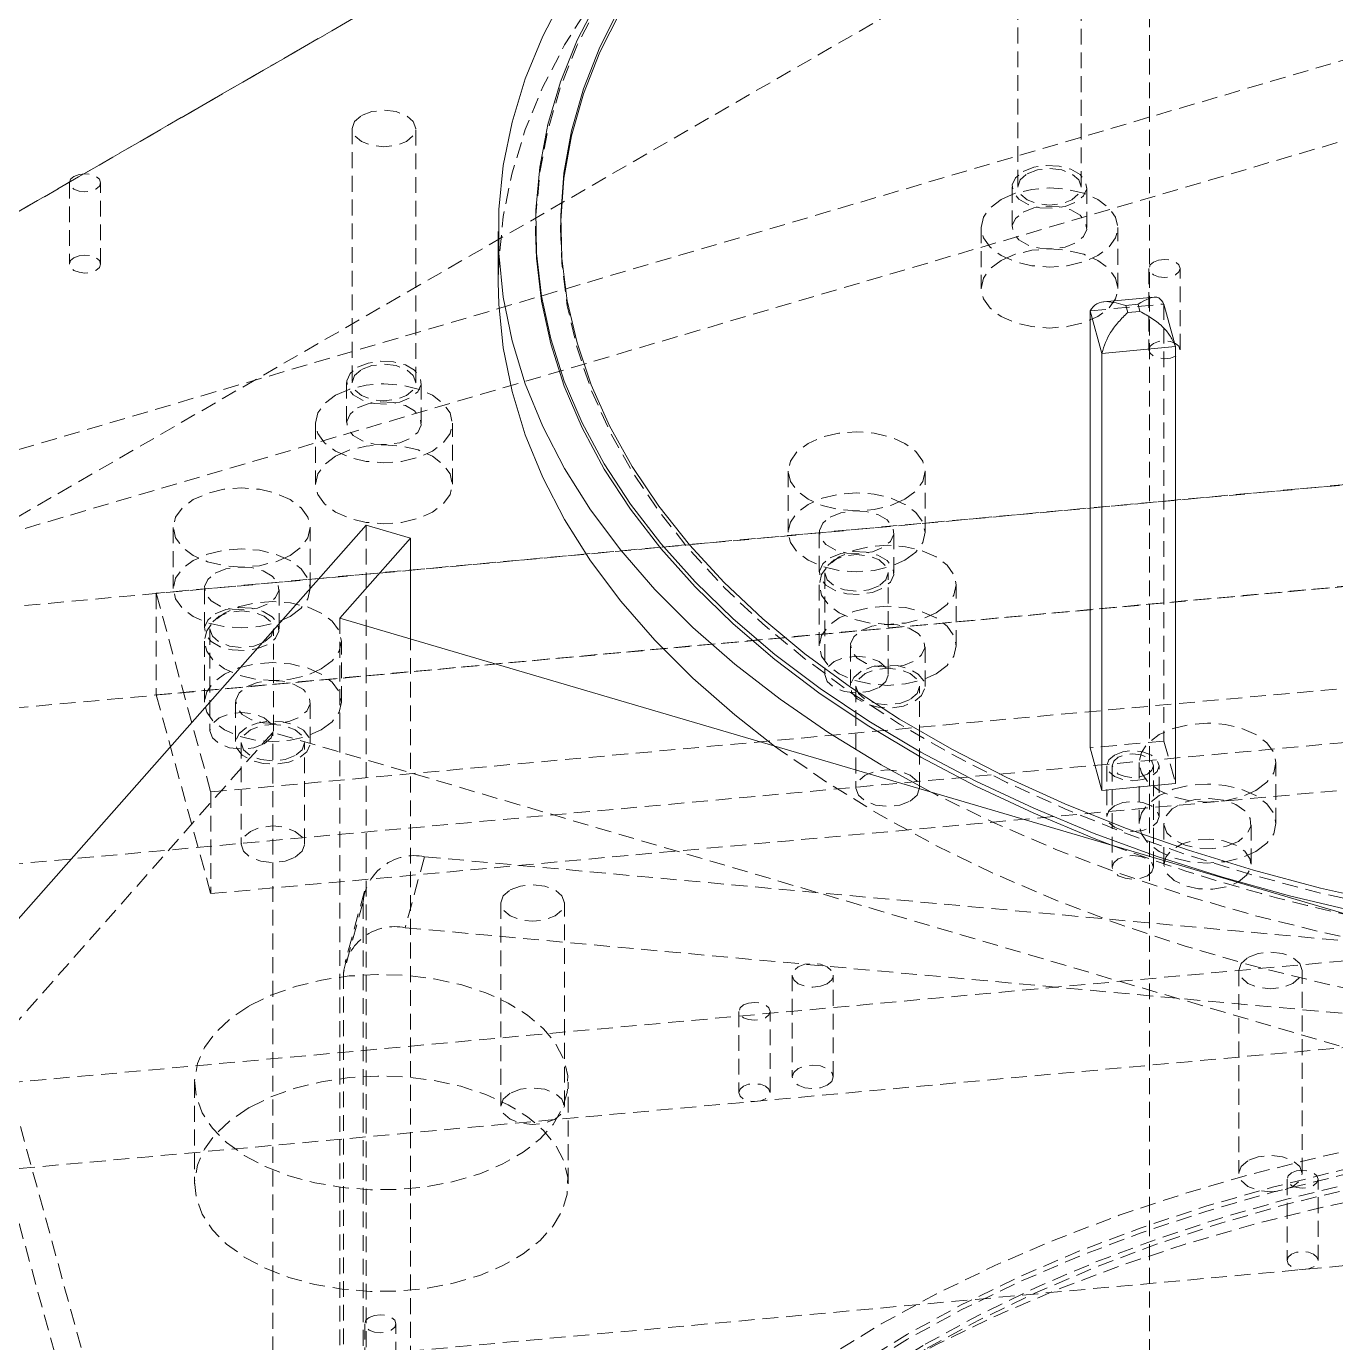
# Model space of a CAD drawing. Header units: millimetres. Extents: x 1529 to 6255, y 1713 to 5797.
# Drawn here: x 5741 to 5846.1, y 4847 to 4952.8 of the extents above; entities that cross this region are included whole.
import ezdxf

# ---------------------------------------------------------------- set-up
doc = ezdxf.new("R2010")
doc.units = ezdxf.units.MM
doc.linetypes.add('HIDDEN', pattern=[1.905, 1.27, -0.635])

msp = doc.modelspace()

# ---------------------------------------------------------------- linework, layer by layer
at = {"color": 7, "linetype": 'HIDDEN', "lineweight": 0}
for p, q in [((5679.167, 4902.595), (5873.622, 5014.851)), ((5852.408, 5002.601), (5657.954, 4890.345)), ((5679.167, 4878.098), (5873.622, 4990.354)), ((5831.195, 4484.099), (5831.195, 4990.355)), ((5940.791, 4977.737), (5700.975, 4907.197)), ((5726.252, 4908.153), (5945.331, 4972.593)), ((5820.603, 4960.308), (5820.603, 4939.895)), ((5825.703, 4939.895), (5825.703, 4960.308)), ((5767.143, 4944.583), (5767.143, 4924.17)), ((5772.243, 4924.17), (5772.243, 4944.583)), ((5744.43, 4940.227), (5744.43, 4933.695)), ((5746.93, 4933.695), (5746.93, 4940.227)), ((5820.153, 4939.895), (5820.153, 4936.629)), ((5826.153, 4936.629), (5826.153, 4939.895)), ((5783.879, 4936.728), (5783.879, 4936.319)), ((5817.653, 4936.629), (5817.653, 4931.73)), ((5828.653, 4931.73), (5828.653, 4936.629)), ((5831.141, 4933.343), (5831.141, 4926.81)), ((5833.641, 4926.81), (5833.641, 4933.343)), ((5826.415, 4929.939), (5832.341, 4930.48)), ((5832.341, 4930.48), (5832.341, 4895.369)), ((5965.949, 4926.839), (5727.116, 4905.001)), ((5960.796, 4926.385), (5751.406, 4907.24)), ((5766.693, 4924.17), (5766.693, 4920.904)), ((5772.693, 4920.904), (5772.693, 4924.17)), ((5764.193, 4920.904), (5764.193, 4916.005)), ((5775.193, 4916.005), (5775.193, 4920.904)), ((5694.335, 4893.839), (5965.949, 4918.673)), ((5751.406, 4899.074), (5960.796, 4918.219)), ((5802.155, 4917.041), (5802.155, 4912.142)), ((5813.155, 4912.142), (5813.155, 4917.041)), ((5752.771, 4912.526), (5752.771, 4907.627)), ((5763.771, 4907.627), (5763.771, 4912.526)), ((5768.255, 4912.72), (5768.255, 4749.411)), ((5804.655, 4912.142), (5804.655, 4908.876)), ((5810.655, 4908.876), (5810.655, 4912.142)), ((5755.786, 4891.275), (5965.176, 4910.42)), ((5805.105, 4908.876), (5805.105, 4900.71)), ((5810.205, 4900.71), (5810.205, 4908.876)), ((5755.271, 4907.627), (5755.271, 4904.36)), ((5761.271, 4904.36), (5761.271, 4907.626)), ((5804.658, 4907.918), (5804.658, 4903.019)), ((5815.658, 4903.019), (5815.658, 4907.918)), ((5697.69, 4881.608), (5969.305, 4906.443)), ((5751.406, 4907.24), (5755.786, 4891.275)), ((5751.406, 4907.24), (5751.406, 4899.074)), ((5755.721, 4904.36), (5755.721, 4896.195)), ((5760.821, 4896.195), (5760.821, 4904.36)), ((5766.144, 4905.242), (5766.144, 4741.934)), ((5755.274, 4903.403), (5755.274, 4898.504)), ((5766.274, 4898.504), (5766.274, 4903.403)), ((5771.819, 4748.363), (5771.819, 4903.572)), ((5755.786, 4883.109), (5965.176, 4902.254)), ((5807.158, 4903.019), (5807.158, 4899.753)), ((5813.158, 4899.753), (5813.158, 4903.019)), ((5751.406, 4899.074), (5755.786, 4883.109)), ((5807.608, 4899.753), (5807.608, 4891.587)), ((5812.708, 4891.587), (5812.708, 4899.753)), ((5757.774, 4898.504), (5757.774, 4895.237)), ((5763.774, 4895.237), (5763.774, 4898.504)), ((5760.764, 4896.067), (5669.058, 4792.165)), ((5760.764, 4749.09), (5760.764, 4896.067)), ((5875.662, 4862.271), (5760.764, 4896.067)), ((5758.224, 4895.237), (5758.224, 4887.072)), ((5763.324, 4887.072), (5763.324, 4895.237)), ((5832.341, 4895.369), (5826.415, 4894.827)), ((5832.341, 4895.369), (5833.28, 4891.948)), ((5827.747, 4893.388), (5827.747, 4889.305)), ((5828.197, 4893.388), (5828.197, 4885.222)), ((5830.344, 4893.638), (5830.344, 4888.739)), ((5831.497, 4885.222), (5831.497, 4893.388)), ((5831.947, 4889.305), (5831.947, 4893.388)), ((5841.344, 4888.739), (5841.344, 4893.638)), ((5755.786, 4891.275), (5755.786, 4883.109)), ((5973.998, 4889.337), (5702.383, 4864.503)), ((5832.344, 4888.739), (5832.344, 4885.473)), ((5839.344, 4885.473), (5839.344, 4888.739)), ((5772.96, 4886.075), (5771.395, 4880.373)), ((5772.96, 4886.075), (5857.623, 4878.334)), ((5768.138, 4883.315), (5766.574, 4877.613)), ((5768.021, 4882.444), (5766.457, 4876.742)), ((5768.021, 4804.872), (5768.021, 4882.444)), ((5779.086, 4882.359), (5779.086, 4866.028)), ((5784.186, 4866.028), (5784.186, 4882.359)), ((5969.305, 4881.946), (5697.69, 4857.112)), ((5771.395, 4880.373), (5880.513, 4870.396)), ((5736.965, 4877.269), (5757.362, 4802.925)), ((5838.347, 4876.941), (5838.347, 4860.61)), ((5843.447, 4860.61), (5843.447, 4876.941)), ((5766.457, 4876.742), (5766.457, 4799.171)), ((5802.485, 4876.548), (5802.485, 4868.383)), ((5805.785, 4868.383), (5805.785, 4876.548)), ((5757.362, 4794.759), (5735.256, 4875.332)), ((5798.207, 4873.651), (5798.207, 4867.119)), ((5800.707, 4867.119), (5800.707, 4873.651)), ((5754.485, 4867.961), (5754.485, 4859.796)), ((5784.485, 4859.796), (5784.485, 4867.961)), ((5973.998, 4864.841), (5702.383, 4840.006)), ((5842.232, 4860.164), (5842.232, 4853.631)), ((5844.732, 4853.631), (5844.732, 4860.164)), ((5768.151, 4848.552), (5768.151, 4842.02)), ((5770.651, 4842.02), (5770.651, 4848.552))]:
    msp.add_line(p, q, dxfattribs=at)
at = {"color": 7, "linetype": 'Continuous', "lineweight": 15}
for p, q in [((5778.879, 4936.319), (5778.879, 4932.237)), ((5781.879, 4936.728), (5781.879, 4936.319)), ((5831.556, 4931.036), (5827.496, 4930.665)), ((5827.353, 4926.518), (5826.415, 4929.939)), ((5826.415, 4929.939), (5826.415, 4894.827)), ((5830.263, 4930.462), (5829.275, 4930.372)), ((5829.275, 4930.372), (5829.432, 4929.802)), ((5829.432, 4929.802), (5830.419, 4929.892)), ((5830.263, 4930.462), (5830.419, 4929.892)), ((5832.341, 4930.48), (5833.28, 4927.059)), ((5833.28, 4927.059), (5827.353, 4926.518)), ((5827.353, 4891.406), (5827.353, 4926.518)), ((5833.28, 4891.948), (5833.28, 4927.059)), ((5661.567, 4791.843), (5768.255, 4912.72)), ((5768.255, 4912.72), (5771.819, 4911.671)), ((5771.819, 4911.671), (5766.144, 4905.242)), ((5771.819, 4903.572), (5771.819, 4911.671)), ((5766.144, 4905.242), (5878.411, 4872.219)), ((5826.415, 4894.827), (5827.353, 4891.406)), ((5827.353, 4891.406), (5833.28, 4891.948))]:
    msp.add_line(p, q, dxfattribs=at)
at = {"color": 7, "linetype": 'HIDDEN', "lineweight": 0, "flags": 128}
for points in [[(5811.754, 4977.956), (5807.645, 4975.441), (5803.8, 4972.791), (5800.23, 4970.015), (5796.949, 4967.123), (5793.967, 4964.125), (5791.295, 4961.03), (5788.943, 4957.851), (5786.917, 4954.598), (5785.226, 4951.281), (5783.875, 4947.913), (5782.869, 4944.505), (5782.211, 4941.069), (5781.903, 4937.616), (5781.879, 4936.319)], [(5809.632, 4975.098), (5805.441, 4972.534), (5801.515, 4969.832), (5797.868, 4967.004), (5794.511, 4964.058), (5791.458, 4961.005), (5788.716, 4957.854), (5786.297, 4954.616), (5784.208, 4951.303), (5782.456, 4947.925), (5781.048, 4944.494), (5779.987, 4941.022), (5779.278, 4937.52), (5778.923, 4934), (5778.879, 4932.237)], [(5767.89, 4945.624), (5768.717, 4945.943), (5769.693, 4946.056), (5770.668, 4945.943), (5771.496, 4945.624), (5772.049, 4945.147), (5772.243, 4944.583), (5772.049, 4944.02), (5771.496, 4943.543), (5770.668, 4943.223), (5769.693, 4943.111), (5768.717, 4943.223), (5767.89, 4943.543), (5767.337, 4944.02), (5767.143, 4944.583), (5767.337, 4945.147), (5767.89, 4945.624)], [(5821.032, 4941.12), (5821.885, 4941.465), (5822.892, 4941.62), (5823.93, 4941.568), (5824.874, 4941.314), (5825.61, 4940.888), (5826.051, 4940.343), (5826.142, 4939.744), (5825.872, 4939.163), (5825.274, 4938.67), (5824.421, 4938.325), (5823.415, 4938.17), (5822.377, 4938.222), (5821.432, 4938.476), (5820.696, 4938.902), (5820.255, 4939.447), (5820.164, 4940.046), (5820.434, 4940.627), (5821.032, 4941.12)], [(5821.35, 4940.936), (5822.177, 4941.255), (5823.153, 4941.367), (5824.129, 4941.255), (5824.956, 4940.936), (5825.509, 4940.458), (5825.703, 4939.895), (5825.509, 4939.332), (5824.956, 4938.854), (5824.129, 4938.535), (5823.153, 4938.423), (5822.177, 4938.535), (5821.35, 4938.854), (5820.797, 4939.332), (5820.603, 4939.895), (5820.797, 4940.458), (5821.35, 4940.936)], [(5744.796, 4940.737), (5745.202, 4940.894), (5745.68, 4940.949), (5746.159, 4940.894), (5746.564, 4940.737), (5746.835, 4940.503), (5746.93, 4940.227), (5746.835, 4939.951), (5746.564, 4939.717), (5746.159, 4939.56), (5745.68, 4939.506), (5745.202, 4939.56), (5744.796, 4939.717), (5744.526, 4939.951), (5744.43, 4940.227), (5744.525, 4940.503), (5744.796, 4940.737)], [(5819.264, 4938.874), (5820.403, 4939.378), (5821.73, 4939.696), (5823.153, 4939.804), (5824.577, 4939.696), (5825.903, 4939.378), (5827.042, 4938.874), (5827.916, 4938.216), (5828.466, 4937.451), (5828.653, 4936.629), (5828.466, 4935.807), (5827.916, 4935.041), (5827.042, 4934.384), (5825.903, 4933.879), (5824.577, 4933.562), (5823.153, 4933.454), (5821.73, 4933.562), (5820.403, 4933.879), (5819.264, 4934.384), (5818.39, 4935.041), (5817.84, 4935.807), (5817.653, 4936.629), (5817.84, 4937.451), (5818.39, 4938.216), (5819.264, 4938.874)], [(5821.032, 4937.853), (5821.885, 4938.198), (5822.892, 4938.354), (5823.93, 4938.302), (5824.874, 4938.047), (5825.61, 4937.622), (5826.051, 4937.077), (5826.142, 4936.478), (5825.872, 4935.897), (5825.274, 4935.404), (5824.421, 4935.059), (5823.415, 4934.903), (5822.377, 4934.956), (5821.432, 4935.21), (5820.696, 4935.635), (5820.255, 4936.181), (5820.164, 4936.78), (5820.434, 4937.361), (5821.032, 4937.853)], [(5783.879, 4936.524), (5783.978, 4933.754), (5784.416, 4930.342), (5785.204, 4926.951), (5786.339, 4923.593), (5787.816, 4920.279), (5789.631, 4917.022), (5791.777, 4913.833), (5794.246, 4910.723), (5797.03, 4907.702), (5800.119, 4904.783), (5803.503, 4901.973), (5807.169, 4899.285), (5811.104, 4896.727), (5815.294, 4894.307), (5819.726, 4892.036), (5824.383, 4889.919), (5829.249, 4887.966), (5834.307, 4886.183), (5839.539, 4884.576), (5844.927, 4883.15), (5850.451, 4881.911), (5856.093, 4880.864), (5861.833, 4880.011), (5867.65, 4879.356), (5873.524, 4878.901), (5879.435, 4878.648), (5885.361, 4878.597), (5891.281, 4878.749), (5897.176, 4879.103), (5903.024, 4879.659), (5908.805, 4880.413), (5914.498, 4881.363), (5920.084, 4882.507), (5925.543, 4883.84), (5930.855, 4885.357), (5936.002, 4887.053), (5940.966, 4888.922), (5945.73, 4890.958), (5950.276, 4893.153), (5954.589, 4895.499), (5958.654, 4897.989), (5962.456, 4900.614), (5965.982, 4903.364), (5969.22, 4906.229), (5972.158, 4909.201), (5974.786, 4912.267), (5977.094, 4915.418), (5979.076, 4918.643), (5980.722, 4921.93), (5982.029, 4925.267), (5982.991, 4928.643), (5983.604, 4932.046), (5983.868, 4935.464), (5983.878, 4936.524)], [(5744.796, 4934.205), (5745.202, 4934.362), (5745.68, 4934.416), (5746.159, 4934.362), (5746.564, 4934.205), (5746.835, 4933.971), (5746.93, 4933.695), (5746.835, 4933.419), (5746.564, 4933.185), (5746.159, 4933.028), (5745.68, 4932.973), (5745.202, 4933.028), (5744.796, 4933.185), (5744.526, 4933.419), (5744.43, 4933.695), (5744.525, 4933.971), (5744.796, 4934.205)], [(5819.264, 4933.975), (5820.403, 4934.479), (5821.73, 4934.796), (5823.153, 4934.905), (5824.577, 4934.796), (5825.903, 4934.479), (5827.042, 4933.975), (5827.916, 4933.317), (5828.466, 4932.551), (5828.653, 4931.73), (5828.466, 4930.908), (5827.916, 4930.142), (5827.042, 4929.484), (5825.903, 4928.98), (5824.577, 4928.663), (5823.153, 4928.554), (5821.73, 4928.663), (5820.403, 4928.98), (5819.264, 4929.484), (5818.39, 4930.142), (5817.84, 4930.908), (5817.653, 4931.73), (5817.84, 4932.551), (5818.39, 4933.317), (5819.264, 4933.975)], [(5831.508, 4933.853), (5831.913, 4934.009), (5832.391, 4934.064), (5832.87, 4934.009), (5833.275, 4933.853), (5833.546, 4933.619), (5833.641, 4933.343), (5833.546, 4933.066), (5833.275, 4932.832), (5832.87, 4932.676), (5832.391, 4932.621), (5831.913, 4932.676), (5831.508, 4932.832), (5831.237, 4933.066), (5831.141, 4933.343), (5831.237, 4933.619), (5831.508, 4933.853)], [(5831.508, 4927.32), (5831.237, 4927.086), (5831.141, 4926.81), (5831.237, 4926.534), (5831.508, 4926.3), (5831.913, 4926.143), (5832.391, 4926.089), (5832.87, 4926.144), (5833.275, 4926.3), (5833.546, 4926.534), (5833.641, 4926.81), (5833.546, 4927.086), (5833.275, 4927.32), (5832.87, 4927.477), (5832.391, 4927.532), (5831.913, 4927.477), (5831.508, 4927.32)], [(5767.571, 4925.395), (5768.425, 4925.74), (5769.431, 4925.895), (5770.469, 4925.843), (5771.413, 4925.589), (5772.15, 4925.163), (5772.59, 4924.618), (5772.681, 4924.019), (5772.412, 4923.438), (5771.814, 4922.945), (5770.96, 4922.6), (5769.954, 4922.445), (5768.916, 4922.497), (5767.972, 4922.751), (5767.235, 4923.177), (5766.795, 4923.722), (5766.704, 4924.321), (5766.974, 4924.902), (5767.571, 4925.395)], [(5767.89, 4925.211), (5768.717, 4925.53), (5769.693, 4925.642), (5770.668, 4925.53), (5771.496, 4925.211), (5772.049, 4924.733), (5772.243, 4924.17), (5772.049, 4923.607), (5771.496, 4923.129), (5770.668, 4922.81), (5769.693, 4922.698), (5768.717, 4922.81), (5767.89, 4923.129), (5767.337, 4923.607), (5767.143, 4924.17), (5767.337, 4924.733), (5767.89, 4925.211)], [(5765.804, 4923.149), (5766.943, 4923.653), (5768.269, 4923.971), (5769.693, 4924.079), (5771.116, 4923.971), (5772.443, 4923.653), (5773.582, 4923.149), (5774.456, 4922.491), (5775.005, 4921.726), (5775.193, 4920.904), (5775.005, 4920.082), (5774.456, 4919.316), (5773.582, 4918.659), (5772.443, 4918.154), (5771.116, 4917.837), (5769.693, 4917.729), (5768.269, 4917.837), (5766.943, 4918.154), (5765.804, 4918.659), (5764.93, 4919.316), (5764.38, 4920.082), (5764.193, 4920.904), (5764.38, 4921.726), (5764.93, 4922.491), (5765.804, 4923.149)], [(5767.571, 4922.128), (5768.425, 4922.473), (5769.431, 4922.629), (5770.469, 4922.577), (5771.413, 4922.322), (5772.15, 4921.897), (5772.59, 4921.352), (5772.681, 4920.753), (5772.412, 4920.172), (5771.814, 4919.679), (5770.96, 4919.334), (5769.954, 4919.179), (5768.916, 4919.231), (5767.972, 4919.485), (5767.235, 4919.91), (5766.795, 4920.456), (5766.704, 4921.055), (5766.974, 4921.636), (5767.571, 4922.128)], [(5811.544, 4914.796), (5810.405, 4914.291), (5809.079, 4913.974), (5807.655, 4913.866), (5806.232, 4913.974), (5804.905, 4914.291), (5803.766, 4914.796), (5802.892, 4915.454), (5802.343, 4916.219), (5802.155, 4917.041), (5802.343, 4917.863), (5802.892, 4918.629), (5803.766, 4919.286), (5804.905, 4919.791), (5806.232, 4920.108), (5807.655, 4920.216), (5809.079, 4920.108), (5810.405, 4919.791), (5811.544, 4919.286), (5812.418, 4918.629), (5812.968, 4917.863), (5813.155, 4917.041), (5812.968, 4916.219), (5812.418, 4915.454), (5811.544, 4914.796)], [(5765.804, 4918.25), (5766.943, 4918.754), (5768.269, 4919.071), (5769.693, 4919.18), (5771.116, 4919.071), (5772.443, 4918.754), (5773.582, 4918.25), (5774.456, 4917.592), (5775.005, 4916.826), (5775.193, 4916.005), (5775.005, 4915.183), (5774.456, 4914.417), (5773.582, 4913.759), (5772.443, 4913.255), (5771.116, 4912.938), (5769.693, 4912.829), (5768.269, 4912.938), (5766.943, 4913.255), (5765.804, 4913.759), (5764.93, 4914.417), (5764.38, 4915.183), (5764.193, 4916.005), (5764.38, 4916.826), (5764.93, 4917.592), (5765.804, 4918.25)], [(5762.16, 4910.281), (5761.021, 4909.776), (5759.694, 4909.459), (5758.271, 4909.351), (5756.847, 4909.459), (5755.521, 4909.776), (5754.382, 4910.281), (5753.508, 4910.938), (5752.958, 4911.704), (5752.771, 4912.526), (5752.958, 4913.347), (5753.508, 4914.113), (5754.382, 4914.771), (5755.521, 4915.275), (5756.847, 4915.593), (5758.271, 4915.701), (5759.694, 4915.593), (5761.021, 4915.275), (5762.16, 4914.771), (5763.034, 4914.113), (5763.583, 4913.348), (5763.771, 4912.526), (5763.583, 4911.704), (5763.034, 4910.938), (5762.16, 4910.281)], [(5811.544, 4909.897), (5812.418, 4910.554), (5812.968, 4911.32), (5813.155, 4912.142), (5812.968, 4912.964), (5812.418, 4913.729), (5811.544, 4914.387), (5810.405, 4914.892), (5809.079, 4915.209), (5807.655, 4915.317), (5806.232, 4915.209), (5804.905, 4914.892), (5803.766, 4914.387), (5802.892, 4913.729), (5802.343, 4912.964), (5802.155, 4912.142), (5802.343, 4911.32), (5802.892, 4910.554), (5803.766, 4909.897), (5804.905, 4909.392), (5806.232, 4909.075), (5807.655, 4908.967), (5809.079, 4909.075), (5810.405, 4909.392), (5811.544, 4909.897)], [(5805.534, 4913.366), (5806.387, 4913.711), (5807.394, 4913.867), (5808.432, 4913.815), (5809.376, 4913.561), (5810.113, 4913.135), (5810.553, 4912.59), (5810.644, 4911.991), (5810.374, 4911.41), (5809.777, 4910.917), (5808.923, 4910.572), (5807.917, 4910.417), (5806.879, 4910.469), (5805.934, 4910.723), (5805.198, 4911.149), (5804.757, 4911.694), (5804.667, 4912.293), (5804.936, 4912.874), (5805.534, 4913.366)], [(5762.16, 4905.381), (5763.034, 4906.039), (5763.583, 4906.805), (5763.771, 4907.627), (5763.583, 4908.448), (5763.034, 4909.214), (5762.16, 4909.872), (5761.021, 4910.376), (5759.694, 4910.693), (5758.271, 4910.802), (5756.847, 4910.693), (5755.521, 4910.376), (5754.382, 4909.872), (5753.508, 4909.214), (5752.958, 4908.448), (5752.771, 4907.627), (5752.958, 4906.805), (5753.508, 4906.039), (5754.382, 4905.381), (5755.521, 4904.877), (5756.847, 4904.56), (5758.271, 4904.451), (5759.694, 4904.56), (5761.021, 4904.877), (5762.16, 4905.381)], [(5814.047, 4905.673), (5814.921, 4906.331), (5815.471, 4907.096), (5815.658, 4907.918), (5815.471, 4908.74), (5814.921, 4909.506), (5814.047, 4910.163), (5812.908, 4910.668), (5811.582, 4910.985), (5810.158, 4911.093), (5808.735, 4910.985), (5807.408, 4910.668), (5806.269, 4910.163), (5805.395, 4909.506), (5804.846, 4908.74), (5804.658, 4907.918), (5804.846, 4907.096), (5805.395, 4906.331), (5806.269, 4905.673), (5807.408, 4905.169), (5808.735, 4904.851), (5810.158, 4904.743), (5811.582, 4904.851), (5812.908, 4905.169), (5814.047, 4905.673)], [(5805.534, 4910.1), (5806.387, 4910.445), (5807.394, 4910.601), (5808.432, 4910.549), (5809.376, 4910.294), (5810.113, 4909.869), (5810.553, 4909.324), (5810.644, 4908.725), (5810.374, 4908.144), (5809.777, 4907.651), (5808.923, 4907.306), (5807.917, 4907.15), (5806.879, 4907.203), (5805.934, 4907.457), (5805.198, 4907.882), (5804.757, 4908.427), (5804.667, 4909.027), (5804.936, 4909.608), (5805.534, 4910.1)], [(5809.458, 4907.835), (5808.631, 4907.516), (5807.655, 4907.404), (5806.679, 4907.516), (5805.852, 4907.835), (5805.299, 4908.312), (5805.105, 4908.876), (5805.299, 4909.439), (5805.852, 4909.917), (5806.679, 4910.236), (5807.655, 4910.348), (5808.631, 4910.236), (5809.458, 4909.917), (5810.011, 4909.439), (5810.205, 4908.876), (5810.011, 4908.312), (5809.458, 4907.835)], [(5756.149, 4908.851), (5757.003, 4909.196), (5758.009, 4909.352), (5759.047, 4909.299), (5759.992, 4909.045), (5760.728, 4908.62), (5761.169, 4908.075), (5761.259, 4907.476), (5760.99, 4906.895), (5760.392, 4906.402), (5759.539, 4906.057), (5758.532, 4905.901), (5757.494, 4905.954), (5756.55, 4906.208), (5755.813, 4906.633), (5755.373, 4907.178), (5755.282, 4907.777), (5755.552, 4908.358), (5756.149, 4908.851)], [(5764.663, 4901.158), (5765.537, 4901.815), (5766.086, 4902.581), (5766.274, 4903.403), (5766.086, 4904.225), (5765.537, 4904.99), (5764.663, 4905.648), (5763.524, 4906.153), (5762.197, 4906.47), (5760.774, 4906.578), (5759.35, 4906.47), (5758.024, 4906.153), (5756.885, 4905.648), (5756.011, 4904.99), (5755.461, 4904.225), (5755.274, 4903.403), (5755.461, 4902.581), (5756.011, 4901.815), (5756.885, 4901.158), (5758.024, 4900.653), (5759.35, 4900.336), (5760.774, 4900.228), (5762.197, 4900.336), (5763.524, 4900.653), (5764.663, 4901.158)], [(5756.149, 4905.585), (5757.003, 4905.93), (5758.009, 4906.086), (5759.047, 4906.033), (5759.992, 4905.779), (5760.728, 4905.354), (5761.169, 4904.809), (5761.259, 4904.209), (5760.99, 4903.628), (5760.392, 4903.136), (5759.539, 4902.791), (5758.532, 4902.635), (5757.494, 4902.687), (5756.55, 4902.942), (5755.813, 4903.367), (5755.373, 4903.912), (5755.282, 4904.511), (5755.552, 4905.092), (5756.149, 4905.585)], [(5760.074, 4903.319), (5759.247, 4903), (5758.271, 4902.888), (5757.295, 4903), (5756.468, 4903.319), (5755.915, 4903.797), (5755.721, 4904.36), (5755.915, 4904.924), (5756.468, 4905.401), (5757.295, 4905.72), (5758.271, 4905.832), (5759.247, 4905.72), (5760.074, 4905.401), (5760.627, 4904.924), (5760.821, 4904.36), (5760.627, 4903.797), (5760.074, 4903.319)], [(5814.047, 4900.774), (5814.921, 4901.431), (5815.471, 4902.197), (5815.658, 4903.019), (5815.471, 4903.841), (5814.921, 4904.607), (5814.047, 4905.264), (5812.908, 4905.769), (5811.582, 4906.086), (5810.158, 4906.194), (5808.735, 4906.086), (5807.408, 4905.769), (5806.269, 4905.264), (5805.395, 4904.607), (5804.846, 4903.841), (5804.658, 4903.019), (5804.846, 4902.197), (5805.395, 4901.431), (5806.269, 4900.774), (5807.408, 4900.269), (5808.735, 4899.952), (5810.158, 4899.844), (5811.582, 4899.952), (5812.908, 4900.269), (5814.047, 4900.774)], [(5808.037, 4904.244), (5808.89, 4904.589), (5809.897, 4904.744), (5810.935, 4904.692), (5811.879, 4904.438), (5812.616, 4904.012), (5813.056, 4903.467), (5813.147, 4902.868), (5812.877, 4902.287), (5812.279, 4901.794), (5811.426, 4901.449), (5810.42, 4901.294), (5809.382, 4901.346), (5808.437, 4901.6), (5807.701, 4902.026), (5807.26, 4902.571), (5807.17, 4903.17), (5807.439, 4903.751), (5808.037, 4904.244)], [(5809.458, 4899.669), (5810.011, 4900.147), (5810.205, 4900.71), (5810.011, 4901.274), (5809.458, 4901.751), (5808.631, 4902.07), (5807.655, 4902.182), (5806.679, 4902.07), (5805.852, 4901.751), (5805.299, 4901.274), (5805.105, 4900.71), (5805.299, 4900.147), (5805.852, 4899.669), (5806.679, 4899.35), (5807.655, 4899.238), (5808.631, 4899.35), (5809.458, 4899.669)], [(5764.663, 4896.258), (5765.537, 4896.916), (5766.086, 4897.682), (5766.274, 4898.504), (5766.086, 4899.325), (5765.537, 4900.091), (5764.663, 4900.749), (5763.524, 4901.253), (5762.197, 4901.57), (5760.774, 4901.679), (5759.35, 4901.57), (5758.024, 4901.253), (5756.885, 4900.749), (5756.011, 4900.091), (5755.461, 4899.325), (5755.274, 4898.504), (5755.461, 4897.682), (5756.011, 4896.916), (5756.885, 4896.258), (5758.024, 4895.754), (5759.35, 4895.437), (5760.774, 4895.329), (5762.197, 4895.437), (5763.524, 4895.754), (5764.663, 4896.258)], [(5808.037, 4900.977), (5807.439, 4900.485), (5807.17, 4899.904), (5807.26, 4899.305), (5807.701, 4898.759), (5808.437, 4898.334), (5809.382, 4898.08), (5810.42, 4898.028), (5811.426, 4898.183), (5812.279, 4898.528), (5812.877, 4899.021), (5813.147, 4899.602), (5813.056, 4900.201), (5812.616, 4900.746), (5811.879, 4901.171), (5810.935, 4901.426), (5809.897, 4901.478), (5808.89, 4901.322), (5808.037, 4900.977)], [(5811.961, 4898.712), (5811.134, 4898.393), (5810.158, 4898.281), (5809.182, 4898.393), (5808.355, 4898.712), (5807.802, 4899.189), (5807.608, 4899.753), (5807.802, 4900.316), (5808.355, 4900.794), (5809.182, 4901.113), (5810.158, 4901.225), (5811.134, 4901.113), (5811.961, 4900.794), (5812.514, 4900.316), (5812.708, 4899.753), (5812.514, 4899.189), (5811.961, 4898.712)], [(5758.652, 4899.728), (5759.506, 4900.073), (5760.512, 4900.229), (5761.55, 4900.176), (5762.494, 4899.922), (5763.231, 4899.497), (5763.672, 4898.952), (5763.762, 4898.353), (5763.493, 4897.772), (5762.895, 4897.279), (5762.042, 4896.934), (5761.035, 4896.778), (5759.997, 4896.831), (5759.053, 4897.085), (5758.316, 4897.51), (5757.876, 4898.055), (5757.785, 4898.655), (5758.055, 4899.236), (5758.652, 4899.728)], [(5760.074, 4895.154), (5760.627, 4895.632), (5760.821, 4896.195), (5760.627, 4896.758), (5760.074, 4897.236), (5759.247, 4897.555), (5758.271, 4897.667), (5757.295, 4897.555), (5756.468, 4897.236), (5755.915, 4896.758), (5755.721, 4896.195), (5755.915, 4895.632), (5756.468, 4895.154), (5757.295, 4894.835), (5758.271, 4894.723), (5759.247, 4894.835), (5760.074, 4895.154)], [(5758.652, 4896.462), (5758.055, 4895.969), (5757.785, 4895.388), (5757.876, 4894.789), (5758.316, 4894.244), (5759.053, 4893.819), (5759.997, 4893.565), (5761.035, 4893.512), (5762.042, 4893.668), (5762.895, 4894.013), (5763.493, 4894.506), (5763.762, 4895.087), (5763.672, 4895.686), (5763.231, 4896.231), (5762.494, 4896.656), (5761.55, 4896.91), (5760.512, 4896.963), (5759.506, 4896.807), (5758.652, 4896.462)], [(5762.577, 4894.197), (5761.75, 4893.877), (5760.774, 4893.765), (5759.798, 4893.877), (5758.971, 4894.197), (5758.418, 4894.674), (5758.224, 4895.237), (5758.418, 4895.801), (5758.971, 4896.278), (5759.798, 4896.597), (5760.774, 4896.71), (5761.75, 4896.597), (5762.577, 4896.278), (5763.13, 4895.801), (5763.324, 4895.237), (5763.13, 4894.674), (5762.577, 4894.197)], [(5839.733, 4891.393), (5840.607, 4892.051), (5841.157, 4892.816), (5841.344, 4893.638), (5841.157, 4894.46), (5840.607, 4895.226), (5839.733, 4895.883), (5838.594, 4896.388), (5837.268, 4896.705), (5835.844, 4896.813), (5834.421, 4896.705), (5833.094, 4896.388), (5831.955, 4895.883), (5831.081, 4895.226), (5830.531, 4894.46), (5830.344, 4893.638), (5830.531, 4892.816), (5831.081, 4892.051), (5831.955, 4891.393), (5833.094, 4890.888), (5834.421, 4890.571), (5835.844, 4890.463), (5837.268, 4890.571), (5838.594, 4890.888), (5839.733, 4891.393)], [(5801.069, 4894.969), (5801.515, 4894.641), (5805.441, 4891.94), (5809.633, 4889.375), (5814.075, 4886.956), (5818.754, 4884.689), (5823.653, 4882.584), (5828.756, 4880.646), (5834.046, 4878.883), (5839.504, 4877.301), (5845.112, 4875.904), (5850.852, 4874.698), (5856.703, 4873.687), (5862.646, 4872.874), (5868.661, 4872.262), (5874.727, 4871.852), (5880.825, 4871.647), (5886.933, 4871.647), (5893.03, 4871.852), (5899.097, 4872.262), (5905.112, 4872.874), (5910.074, 4873.538)], [(5828.362, 4894.245), (5829.044, 4894.508), (5829.847, 4894.6), (5830.651, 4894.508), (5831.332, 4894.245), (5831.787, 4893.852), (5831.947, 4893.388), (5831.787, 4892.924), (5831.332, 4892.531), (5830.651, 4892.268), (5829.847, 4892.175), (5829.044, 4892.268), (5828.362, 4892.531), (5827.907, 4892.924), (5827.747, 4893.388), (5827.907, 4893.852), (5828.362, 4894.245)], [(5831.014, 4892.714), (5831.372, 4893.023), (5831.497, 4893.388), (5831.372, 4893.752), (5831.014, 4894.061), (5830.479, 4894.268), (5829.847, 4894.34), (5829.216, 4894.268), (5828.68, 4894.061), (5828.323, 4893.752), (5828.197, 4893.388), (5828.323, 4893.023), (5828.68, 4892.714), (5829.216, 4892.508), (5829.847, 4892.435), (5830.479, 4892.508), (5831.014, 4892.714)], [(5811.961, 4890.546), (5812.514, 4891.024), (5812.708, 4891.587), (5812.514, 4892.151), (5811.961, 4892.628), (5811.134, 4892.947), (5810.158, 4893.059), (5809.182, 4892.947), (5808.355, 4892.628), (5807.802, 4892.151), (5807.608, 4891.587), (5807.802, 4891.024), (5808.355, 4890.546), (5809.182, 4890.227), (5810.158, 4890.115), (5811.134, 4890.227), (5811.961, 4890.546)], [(5839.733, 4886.494), (5840.607, 4887.151), (5841.157, 4887.917), (5841.344, 4888.739), (5841.157, 4889.561), (5840.607, 4890.326), (5839.733, 4890.984), (5838.594, 4891.489), (5837.268, 4891.806), (5835.844, 4891.914), (5834.421, 4891.806), (5833.094, 4891.489), (5831.955, 4890.984), (5831.081, 4890.326), (5830.531, 4889.561), (5830.344, 4888.739), (5830.531, 4887.917), (5831.081, 4887.151), (5831.955, 4886.494), (5833.094, 4885.989), (5834.421, 4885.672), (5835.844, 4885.564), (5837.268, 4885.672), (5838.594, 4885.989), (5839.733, 4886.494)], [(5886.219, 4875.719), (5880.825, 4875.73), (5874.727, 4875.935), (5868.661, 4876.344), (5862.646, 4876.957), (5856.703, 4877.77), (5850.852, 4878.781), (5845.112, 4879.987), (5839.504, 4881.383), (5834.046, 4882.966), (5828.756, 4884.729), (5823.653, 4886.666), (5818.754, 4888.772), (5814.075, 4891.038), (5813.605, 4891.282)], [(5838.319, 4887.31), (5837.381, 4886.924), (5836.277, 4886.734), (5835.126, 4886.761), (5834.052, 4887.003), (5833.173, 4887.433), (5832.583, 4888.004), (5832.347, 4888.655), (5832.49, 4889.315), (5832.996, 4889.913), (5833.81, 4890.383), (5834.845, 4890.675), (5835.989, 4890.758), (5837.116, 4890.621), (5838.106, 4890.281), (5838.851, 4889.773), (5839.27, 4889.153), (5839.317, 4888.489), (5838.988, 4887.851), (5838.319, 4887.31)], [(5828.362, 4890.162), (5829.044, 4890.425), (5829.847, 4890.517), (5830.651, 4890.425), (5831.332, 4890.162), (5831.787, 4889.769), (5831.947, 4889.305), (5831.787, 4888.841), (5831.332, 4888.448), (5830.651, 4888.185), (5829.847, 4888.093), (5829.044, 4888.185), (5828.362, 4888.448), (5827.907, 4888.841), (5827.747, 4889.305), (5827.907, 4889.769), (5828.362, 4890.162)], [(5762.577, 4886.031), (5763.13, 4886.509), (5763.324, 4887.072), (5763.13, 4887.635), (5762.577, 4888.113), (5761.75, 4888.432), (5760.774, 4888.544), (5759.798, 4888.432), (5758.971, 4888.113), (5758.418, 4887.635), (5758.224, 4887.072), (5758.418, 4886.509), (5758.971, 4886.031), (5759.798, 4885.712), (5760.774, 4885.6), (5761.75, 4885.712), (5762.577, 4886.031)], [(5838.319, 4884.044), (5838.988, 4884.585), (5839.317, 4885.223), (5839.27, 4885.887), (5838.851, 4886.507), (5838.106, 4887.014), (5837.116, 4887.355), (5835.989, 4887.491), (5834.845, 4887.409), (5833.81, 4887.117), (5832.996, 4886.647), (5832.49, 4886.049), (5832.347, 4885.389), (5832.583, 4884.738), (5833.173, 4884.167), (5834.052, 4883.737), (5835.126, 4883.495), (5836.277, 4883.468), (5837.381, 4883.657), (5838.319, 4884.044)], [(5831.014, 4884.549), (5831.372, 4884.858), (5831.497, 4885.222), (5831.372, 4885.587), (5831.014, 4885.896), (5830.479, 4886.102), (5829.847, 4886.175), (5829.216, 4886.102), (5828.68, 4885.896), (5828.323, 4885.587), (5828.197, 4885.222), (5828.323, 4884.858), (5828.68, 4884.549), (5829.216, 4884.342), (5829.847, 4884.27), (5830.479, 4884.342), (5831.014, 4884.549)], [(5779.833, 4883.4), (5780.66, 4883.719), (5781.636, 4883.831), (5782.612, 4883.719), (5783.439, 4883.4), (5783.992, 4882.923), (5784.186, 4882.359), (5783.992, 4881.796), (5783.439, 4881.318), (5782.612, 4880.999), (5781.636, 4880.887), (5780.66, 4880.999), (5779.833, 4881.318), (5779.28, 4881.796), (5779.086, 4882.359), (5779.28, 4882.923), (5779.833, 4883.4)], [(5839.094, 4877.982), (5839.921, 4878.301), (5840.897, 4878.413), (5841.873, 4878.301), (5842.7, 4877.982), (5843.253, 4877.504), (5843.447, 4876.941), (5843.253, 4876.377), (5842.7, 4875.9), (5841.873, 4875.581), (5840.897, 4875.469), (5839.921, 4875.581), (5839.094, 4875.9), (5838.541, 4876.377), (5838.347, 4876.941), (5838.541, 4877.504), (5839.094, 4877.982)], [(5805.301, 4875.874), (5804.766, 4875.668), (5804.135, 4875.595), (5803.503, 4875.668), (5802.968, 4875.874), (5802.61, 4876.183), (5802.485, 4876.548), (5802.61, 4876.912), (5802.968, 4877.221), (5803.503, 4877.428), (5804.135, 4877.5), (5804.766, 4877.428), (5805.301, 4877.221), (5805.659, 4876.912), (5805.785, 4876.548), (5805.659, 4876.183), (5805.301, 4875.874)], [(5758.878, 4874.084), (5760.622, 4874.947), (5762.573, 4875.647), (5764.686, 4876.166), (5766.912, 4876.492), (5769.198, 4876.619), (5771.49, 4876.543), (5773.736, 4876.266), (5775.882, 4875.794), (5777.878, 4875.138), (5779.678, 4874.314), (5781.238, 4873.342), (5782.523, 4872.243), (5783.502, 4871.044), (5784.153, 4869.773), (5784.46, 4868.459), (5784.416, 4867.133), (5784.022, 4865.827), (5783.288, 4864.571), (5782.229, 4863.395), (5780.872, 4862.325), (5779.249, 4861.388), (5777.396, 4860.604), (5775.358, 4859.993), (5773.182, 4859.569), (5770.92, 4859.342), (5768.623, 4859.316), (5766.348, 4859.494), (5764.145, 4859.869), (5762.068, 4860.435), (5760.165, 4861.176), (5758.48, 4862.077), (5757.053, 4863.116), (5755.917, 4864.268), (5755.1, 4865.507), (5754.62, 4866.804), (5754.488, 4868.127), (5754.707, 4869.447), (5755.273, 4870.732), (5756.172, 4871.952), (5757.384, 4873.078), (5758.878, 4874.084)], [(5798.574, 4874.162), (5798.979, 4874.318), (5799.457, 4874.373), (5799.936, 4874.318), (5800.341, 4874.162), (5800.612, 4873.927), (5800.707, 4873.651), (5800.612, 4873.375), (5800.341, 4873.141), (5799.936, 4872.985), (5799.457, 4872.93), (5798.979, 4872.985), (5798.574, 4873.141), (5798.303, 4873.375), (5798.207, 4873.651), (5798.303, 4873.927), (5798.574, 4874.162)], [(5758.878, 4865.919), (5757.384, 4864.913), (5756.172, 4863.786), (5755.273, 4862.566), (5754.707, 4861.281), (5754.488, 4859.962), (5754.62, 4858.638), (5755.1, 4857.342), (5755.917, 4856.103), (5757.053, 4854.951), (5758.48, 4853.912), (5760.165, 4853.011), (5762.068, 4852.269), (5764.145, 4851.704), (5766.348, 4851.328), (5768.623, 4851.151), (5770.92, 4851.176), (5773.182, 4851.404), (5775.358, 4851.828), (5777.396, 4852.439), (5779.249, 4853.222), (5780.872, 4854.16), (5782.229, 4855.229), (5783.288, 4856.406), (5784.022, 4857.662), (5784.416, 4858.968), (5784.46, 4860.293), (5784.153, 4861.607), (5783.502, 4862.879), (5782.523, 4864.078), (5781.238, 4865.176), (5779.678, 4866.149), (5777.878, 4866.973), (5775.882, 4867.628), (5773.736, 4868.1), (5771.49, 4868.378), (5769.198, 4868.454), (5766.912, 4868.327), (5764.686, 4868), (5762.573, 4867.481), (5760.622, 4866.782), (5758.878, 4865.919)], [(5805.301, 4867.709), (5805.659, 4868.018), (5805.785, 4868.383), (5805.659, 4868.747), (5805.301, 4869.056), (5804.766, 4869.263), (5804.135, 4869.335), (5803.503, 4869.263), (5802.968, 4869.056), (5802.61, 4868.747), (5802.485, 4868.383), (5802.61, 4868.018), (5802.968, 4867.709), (5803.503, 4867.502), (5804.135, 4867.43), (5804.766, 4867.502), (5805.301, 4867.709)], [(5779.833, 4867.069), (5779.28, 4866.592), (5779.086, 4866.028), (5779.28, 4865.465), (5779.833, 4864.987), (5780.66, 4864.668), (5781.636, 4864.556), (5782.612, 4864.668), (5783.439, 4864.988), (5783.992, 4865.465), (5784.186, 4866.028), (5783.992, 4866.592), (5783.439, 4867.069), (5782.612, 4867.388), (5781.636, 4867.501), (5780.66, 4867.388), (5779.833, 4867.069)], [(5798.574, 4867.629), (5798.303, 4867.395), (5798.207, 4867.119), (5798.303, 4866.843), (5798.574, 4866.609), (5798.979, 4866.452), (5799.457, 4866.397), (5799.936, 4866.452), (5800.341, 4866.609), (5800.612, 4866.843), (5800.707, 4867.119), (5800.612, 4867.395), (5800.341, 4867.629), (5799.936, 4867.786), (5799.457, 4867.841), (5798.979, 4867.786), (5798.574, 4867.629)], [(5809.632, 4848.534), (5814.075, 4850.954), (5818.754, 4853.22), (5823.653, 4855.326), (5828.756, 4857.264), (5834.046, 4859.027), (5839.504, 4860.609), (5845.112, 4862.006), (5850.852, 4863.211), (5856.703, 4864.223), (5862.646, 4865.036), (5868.661, 4865.648), (5874.727, 4866.058), (5880.825, 4866.263), (5886.933, 4866.263), (5893.03, 4866.058), (5899.097, 4865.648), (5905.112, 4865.036), (5911.055, 4864.223), (5916.906, 4863.211), (5922.645, 4862.006), (5928.254, 4860.609), (5933.712, 4859.027), (5939.001, 4857.264), (5944.104, 4855.326), (5949.003, 4853.22), (5953.682, 4850.954), (5958.125, 4848.534), (5962.316, 4845.97), (5966.242, 4843.269), (5969.89, 4840.44), (5973.246, 4837.495), (5976.3, 4834.441), (5979.041, 4831.29), (5981.46, 4828.052), (5983.549, 4824.739), (5985.301, 4821.361), (5986.709, 4817.93), (5987.77, 4814.458), (5988.479, 4810.956), (5988.834, 4807.436), (5988.834, 4803.91), (5988.479, 4800.39), (5987.77, 4796.888), (5986.709, 4793.415), (5985.301, 4789.985), (5983.549, 4786.607), (5981.46, 4783.293), (5979.041, 4780.056), (5976.3, 4776.905), (5973.246, 4773.851), (5969.89, 4770.905), (5966.242, 4768.077), (5962.316, 4765.376), (5958.125, 4762.812), (5953.682, 4760.392), (5949.003, 4758.125), (5944.104, 4756.02), (5939.001, 4754.082), (5933.712, 4752.319), (5928.254, 4750.737), (5922.645, 4749.34), (5916.906, 4748.134), (5911.055, 4747.123), (5905.112, 4746.31), (5899.097, 4745.698), (5893.03, 4745.288), (5886.933, 4745.083), (5880.825, 4745.083), (5874.727, 4745.288), (5868.661, 4745.698), (5862.646, 4746.31), (5856.703, 4747.123), (5850.852, 4748.134), (5845.112, 4749.34), (5839.504, 4750.737), (5834.046, 4752.319), (5828.756, 4754.082), (5823.653, 4756.02), (5818.754, 4758.125), (5814.075, 4760.392), (5809.633, 4762.812), (5805.441, 4765.376), (5801.515, 4768.077), (5797.868, 4770.905), (5794.511, 4773.851), (5791.458, 4776.905), (5788.716, 4780.056), (5786.297, 4783.293), (5784.208, 4786.607), (5782.457, 4789.985), (5781.048, 4793.415), (5779.987, 4796.888), (5779.278, 4800.39), (5778.923, 4803.91), (5778.923, 4807.436), (5779.278, 4810.956), (5779.987, 4814.458), (5781.048, 4817.93), (5782.456, 4821.361), (5784.208, 4824.739), (5786.297, 4828.052), (5788.716, 4831.29), (5791.458, 4834.441), (5794.511, 4837.495), (5797.868, 4840.44), (5801.515, 4843.269), (5805.441, 4845.97), (5809.632, 4848.534)], [(5811.754, 4847.718), (5807.645, 4845.203), (5803.8, 4842.552), (5800.23, 4839.777), (5796.949, 4836.885), (5793.967, 4833.886), (5791.295, 4830.792), (5788.943, 4827.613), (5786.917, 4824.359), (5785.226, 4821.043), (5783.875, 4817.675), (5782.869, 4814.267), (5782.211, 4810.83), (5781.903, 4807.378), (5781.947, 4803.921), (5782.343, 4800.471), (5783.088, 4797.041), (5784.181, 4793.641), (5785.617, 4790.285), (5787.393, 4786.983), (5789.5, 4783.747), (5791.934, 4780.588), (5794.684, 4777.517), (5797.741, 4774.545), (5801.096, 4771.681), (5804.736, 4768.935), (5808.648, 4766.318), (5812.82, 4763.838), (5817.237, 4761.503), (5821.884, 4759.322), (5826.744, 4757.302), (5831.802, 4755.451), (5837.039, 4753.774), (5842.437, 4752.277), (5847.978, 4750.966), (5853.643, 4749.844), (5859.413, 4748.917), (5865.266, 4748.187), (5871.184, 4747.656), (5877.145, 4747.326), (5883.13, 4747.199), (5889.117, 4747.276), (5895.087, 4747.554), (5901.017, 4748.035), (5906.889, 4748.716), (5912.681, 4749.594), (5918.374, 4750.667), (5923.948, 4751.931), (5929.383, 4753.382), (5934.662, 4755.015), (5939.766, 4756.823), (5944.678, 4758.802), (5949.379, 4760.943), (5953.855, 4763.24), (5958.09, 4765.685), (5962.069, 4768.269), (5965.778, 4770.983), (5969.205, 4773.818), (5972.338, 4776.764), (5975.166, 4779.812), (5977.679, 4782.95), (5979.869, 4786.168), (5981.728, 4789.454), (5983.249, 4792.798), (5984.429, 4796.187), (5985.261, 4799.611), (5985.744, 4803.057), (5985.876, 4806.513), (5985.656, 4809.968), (5985.086, 4813.41), (5984.166, 4816.826), (5982.901, 4820.205), (5981.294, 4823.536), (5979.352, 4826.806), (5977.081, 4830.005), (5974.488, 4833.121), (5971.583, 4836.145), (5968.375, 4839.064), (5964.877, 4841.87), (5961.099, 4844.552), (5957.055, 4847.102), (5952.758, 4849.511), (5948.224, 4851.77), (5943.469, 4853.871), (5938.508, 4855.807), (5933.358, 4857.572), (5928.038, 4859.16), (5922.566, 4860.565), (5916.961, 4861.781), (5911.241, 4862.806), (5905.427, 4863.636), (5899.539, 4864.266), (5893.597, 4864.697), (5887.621, 4864.925), (5881.633, 4864.95), (5875.652, 4864.773), (5869.7, 4864.393), (5863.796, 4863.812), (5857.962, 4863.032), (5852.217, 4862.056), (5846.581, 4860.887), (5841.073, 4859.529), (5835.714, 4857.986), (5830.52, 4856.265), (5825.51, 4854.371), (5820.702, 4852.31), (5816.111, 4850.09), (5811.754, 4847.718)], [(5811.754, 4847.31), (5807.645, 4844.794), (5803.8, 4842.144), (5800.23, 4839.368), (5796.949, 4836.476), (5793.967, 4833.478), (5791.295, 4830.384), (5788.943, 4827.205), (5786.917, 4823.951), (5785.226, 4820.635), (5783.875, 4817.266), (5782.869, 4813.858), (5782.211, 4810.422), (5781.903, 4806.97), (5781.947, 4803.512), (5782.343, 4800.063), (5783.088, 4796.632), (5784.181, 4793.233), (5785.617, 4789.877), (5787.393, 4786.575), (5789.5, 4783.339), (5791.934, 4780.18), (5794.684, 4777.109), (5797.741, 4774.136), (5801.096, 4771.272), (5804.736, 4768.527), (5808.648, 4765.91), (5812.82, 4763.429), (5817.237, 4761.095), (5821.884, 4758.914), (5826.744, 4756.894), (5831.802, 4755.042), (5837.039, 4753.365), (5842.437, 4751.869), (5847.978, 4750.557), (5853.643, 4749.436), (5859.413, 4748.509), (5865.266, 4747.778), (5871.184, 4747.247), (5877.145, 4746.918), (5883.13, 4746.791), (5889.117, 4746.867), (5895.087, 4747.146), (5901.017, 4747.627), (5906.889, 4748.307), (5912.681, 4749.186), (5918.374, 4750.259), (5923.948, 4751.523), (5929.383, 4752.974), (5934.662, 4754.607), (5939.766, 4756.415), (5944.678, 4758.394), (5949.379, 4760.535), (5953.855, 4762.832), (5958.09, 4765.276), (5962.069, 4767.86), (5965.778, 4770.575), (5969.205, 4773.41), (5972.338, 4776.356), (5975.166, 4779.404), (5977.679, 4782.542), (5979.869, 4785.759), (5981.728, 4789.046), (5983.249, 4792.39), (5984.429, 4795.779), (5985.261, 4799.203), (5985.744, 4802.649), (5985.876, 4806.105), (5985.656, 4809.56), (5985.086, 4813.002), (5984.166, 4816.418), (5982.901, 4819.797), (5981.294, 4823.127), (5979.352, 4826.398), (5977.081, 4829.597), (5974.488, 4832.713), (5971.583, 4835.736), (5968.375, 4838.656), (5964.877, 4841.462), (5961.099, 4844.144), (5957.055, 4846.694), (5952.758, 4849.103), (5948.224, 4851.361), (5943.469, 4853.463), (5938.508, 4855.399), (5933.358, 4857.164), (5928.038, 4858.752), (5922.566, 4860.156), (5916.961, 4861.373), (5911.241, 4862.398), (5905.427, 4863.227), (5899.539, 4863.858), (5893.597, 4864.288), (5887.621, 4864.517), (5881.633, 4864.542), (5875.652, 4864.364), (5869.7, 4863.985), (5863.796, 4863.404), (5857.962, 4862.624), (5852.217, 4861.648), (5846.581, 4860.478), (5841.073, 4859.12), (5835.714, 4857.578), (5830.52, 4855.857), (5825.51, 4853.962), (5820.702, 4851.902), (5816.111, 4849.682), (5811.754, 4847.31)], [(5813.168, 4846.902), (5817.481, 4849.248), (5822.028, 4851.443), (5826.791, 4853.479), (5831.755, 4855.348), (5836.902, 4857.044), (5842.215, 4858.561), (5847.673, 4859.893), (5853.259, 4861.037), (5858.952, 4861.988), (5864.733, 4862.742), (5870.581, 4863.297), (5876.476, 4863.652), (5882.397, 4863.804), (5888.323, 4863.753), (5894.233, 4863.5), (5900.107, 4863.045), (5905.924, 4862.39), (5911.664, 4861.537), (5917.306, 4860.489), (5922.831, 4859.25), (5928.218, 4857.825), (5933.45, 4856.218), (5938.508, 4854.434), (5943.374, 4852.481), (5948.031, 4850.365), (5952.463, 4848.093), (5956.654, 4845.674), (5960.589, 4843.116), (5964.255, 4840.427), (5967.638, 4837.618), (5970.727, 4834.698), (5973.511, 4831.678), (5975.981, 4828.568), (5978.126, 4825.378), (5979.941, 4822.121), (5981.418, 4818.808), (5982.553, 4815.45), (5983.341, 4812.059), (5983.78, 4808.647), (5983.868, 4805.226), (5983.604, 4801.808), (5982.991, 4798.405), (5982.029, 4795.029), (5980.722, 4791.691), (5979.076, 4788.405), (5977.094, 4785.18), (5974.786, 4782.029), (5972.158, 4778.962), (5969.22, 4775.991), (5965.982, 4773.125), (5962.456, 4770.375), (5958.654, 4767.751), (5954.589, 4765.261), (5950.276, 4762.914), (5945.73, 4760.719), (5940.966, 4758.684), (5936.002, 4756.815), (5930.855, 4755.119), (5925.543, 4753.602), (5920.084, 4752.269), (5914.498, 4751.125), (5908.805, 4750.175), (5903.024, 4749.42), (5897.176, 4748.865), (5891.281, 4748.511), (5885.361, 4748.359), (5879.435, 4748.409), (5873.524, 4748.663), (5867.65, 4749.118), (5861.833, 4749.773), (5856.093, 4750.626), (5850.451, 4751.673), (5844.927, 4752.912), (5839.539, 4754.337), (5834.307, 4755.945), (5829.249, 4757.728), (5824.383, 4759.681), (5819.726, 4761.797), (5815.294, 4764.069), (5811.104, 4766.488), (5807.169, 4769.047), (5803.503, 4771.735), (5800.119, 4774.544), (5797.03, 4777.464), (5794.246, 4780.484), (5791.777, 4783.595), (5789.631, 4786.784), (5787.816, 4790.041), (5786.339, 4793.355), (5785.204, 4796.713), (5784.416, 4800.104), (5783.978, 4803.516), (5783.89, 4806.937), (5784.153, 4810.355), (5784.767, 4813.758), (5785.729, 4817.134), (5787.035, 4820.471), (5788.682, 4823.758), (5790.663, 4826.982), (5792.972, 4830.133), (5795.599, 4833.2), (5798.537, 4836.171), (5801.775, 4839.037), (5805.301, 4841.787), (5809.103, 4844.412), (5813.168, 4846.902)], [(5813.168, 4846.493), (5809.103, 4844.003), (5805.301, 4841.379), (5801.775, 4838.629), (5798.537, 4835.763), (5795.599, 4832.792), (5792.972, 4829.725), (5790.663, 4826.574), (5788.682, 4823.349), (5787.035, 4820.063), (5785.729, 4816.725), (5784.767, 4813.349), (5784.153, 4809.946), (5783.89, 4806.528), (5783.978, 4803.107), (5784.416, 4799.695), (5785.204, 4796.304), (5786.339, 4792.946), (5787.816, 4789.633), (5789.631, 4786.376), (5791.777, 4783.187), (5794.246, 4780.076), (5797.03, 4777.056), (5800.119, 4774.136), (5803.503, 4771.327), (5807.169, 4768.638), (5811.104, 4766.08), (5815.294, 4763.661), (5819.726, 4761.389), (5824.383, 4759.273), (5829.249, 4757.32), (5834.307, 4755.536), (5839.539, 4753.929), (5844.927, 4752.504), (5850.451, 4751.265), (5856.093, 4750.217), (5861.833, 4749.365), (5867.65, 4748.709), (5873.524, 4748.254), (5879.435, 4748.001), (5885.361, 4747.951), (5891.281, 4748.103), (5897.176, 4748.457), (5903.024, 4749.012), (5908.805, 4749.766), (5914.498, 4750.717), (5920.084, 4751.861), (5925.543, 4753.193), (5930.855, 4754.71), (5936.002, 4756.406), (5940.966, 4758.276), (5945.73, 4760.311), (5950.276, 4762.506), (5954.589, 4764.853), (5958.654, 4767.342), (5962.456, 4769.967), (5965.982, 4772.717), (5969.22, 4775.583), (5972.158, 4778.554), (5974.786, 4781.621), (5977.094, 4784.772), (5979.076, 4787.997), (5980.722, 4791.283), (5982.029, 4794.62), (5982.991, 4797.996), (5983.604, 4801.4), (5983.868, 4804.818), (5983.78, 4808.239), (5983.341, 4811.651), (5982.553, 4815.042), (5981.418, 4818.4), (5979.941, 4821.713), (5978.126, 4824.97), (5975.981, 4828.159), (5973.511, 4831.27), (5970.727, 4834.29), (5967.638, 4837.21), (5964.255, 4840.019), (5960.589, 4842.707), (5956.654, 4845.266), (5952.463, 4847.685), (5948.031, 4849.957), (5943.374, 4852.073), (5938.508, 4854.026), (5933.45, 4855.81), (5928.218, 4857.417), (5922.831, 4858.842), (5917.306, 4860.081), (5911.664, 4861.129), (5905.924, 4861.981), (5900.107, 4862.636), (5894.233, 4863.091), (5888.323, 4863.345), (5882.397, 4863.395), (5876.476, 4863.243), (5870.581, 4862.889), (5864.733, 4862.334), (5858.952, 4861.58), (5853.259, 4860.629), (5847.673, 4859.485), (5842.215, 4858.153), (5836.902, 4856.636), (5831.755, 4854.939), (5826.791, 4853.07), (5822.028, 4851.035), (5817.481, 4848.84), (5813.168, 4846.493)], [(5809.632, 4844.452), (5805.441, 4841.887), (5801.515, 4839.186), (5797.868, 4836.358), (5794.511, 4833.412), (5791.458, 4830.358), (5788.716, 4827.207), (5786.297, 4823.97), (5784.208, 4820.656), (5782.456, 4817.279), (5781.048, 4813.848), (5779.987, 4810.375), (5779.278, 4806.873), (5778.923, 4803.353), (5778.923, 4799.827), (5779.278, 4796.307), (5779.987, 4792.805), (5781.048, 4789.333), (5782.457, 4785.902), (5784.208, 4782.524), (5786.297, 4779.211), (5788.716, 4775.973), (5791.458, 4772.822), (5794.511, 4769.769), (5797.868, 4766.823), (5801.515, 4763.995), (5805.441, 4761.294), (5809.633, 4758.729), (5814.075, 4756.309), (5818.754, 4754.043), (5823.653, 4751.937), (5828.756, 4750), (5834.046, 4748.237), (5839.504, 4746.654), (5845.112, 4745.258), (5850.852, 4744.052), (5856.703, 4743.04), (5862.646, 4742.227), (5868.661, 4741.615), (5874.727, 4741.206), (5880.825, 4741.001), (5886.933, 4741.001), (5893.03, 4741.206), (5899.097, 4741.615), (5905.112, 4742.227), (5911.055, 4743.04), (5916.906, 4744.052), (5922.645, 4745.258), (5928.254, 4746.654), (5933.712, 4748.237), (5939.001, 4750), (5944.104, 4751.937), (5949.003, 4754.043), (5953.682, 4756.309), (5958.125, 4758.729), (5962.316, 4761.294), (5966.242, 4763.995), (5969.89, 4766.823), (5973.246, 4769.769), (5976.3, 4772.822), (5979.041, 4775.973), (5981.46, 4779.211), (5983.549, 4782.524), (5985.301, 4785.902), (5986.709, 4789.333), (5987.77, 4792.805), (5988.479, 4796.307), (5988.834, 4799.827), (5988.834, 4803.353), (5988.479, 4806.873), (5987.77, 4810.375), (5986.709, 4813.848), (5985.301, 4817.279), (5983.549, 4820.656), (5981.46, 4823.97), (5979.041, 4827.207), (5976.3, 4830.358), (5973.246, 4833.412), (5969.89, 4836.358), (5966.242, 4839.186), (5962.316, 4841.887), (5958.125, 4844.452), (5953.682, 4846.871), (5949.003, 4849.138), (5944.104, 4851.243), (5939.001, 4853.181), (5933.712, 4854.944), (5928.254, 4856.526), (5922.645, 4857.923), (5916.906, 4859.129), (5911.055, 4860.14), (5905.112, 4860.953), (5899.097, 4861.565), (5893.03, 4861.975), (5886.933, 4862.18), (5880.825, 4862.18), (5874.727, 4861.975), (5868.661, 4861.565), (5862.646, 4860.953), (5856.703, 4860.14), (5850.852, 4859.129), (5845.112, 4857.923), (5839.504, 4856.526), (5834.046, 4854.944), (5828.756, 4853.181), (5823.653, 4851.243), (5818.754, 4849.138), (5814.075, 4846.871), (5809.632, 4844.452)], [(5839.094, 4861.651), (5838.541, 4861.173), (5838.347, 4860.61), (5838.541, 4860.047), (5839.094, 4859.569), (5839.921, 4859.25), (5840.897, 4859.138), (5841.873, 4859.25), (5842.7, 4859.569), (5843.253, 4860.047), (5843.447, 4860.61), (5843.253, 4861.173), (5842.7, 4861.651), (5841.873, 4861.97), (5840.897, 4862.082), (5839.921, 4861.97), (5839.094, 4861.651)], [(5842.598, 4860.674), (5843.003, 4860.83), (5843.482, 4860.885), (5843.96, 4860.83), (5844.366, 4860.674), (5844.637, 4860.44), (5844.732, 4860.164), (5844.637, 4859.888), (5844.366, 4859.653), (5843.96, 4859.497), (5843.482, 4859.442), (5843.003, 4859.497), (5842.598, 4859.653), (5842.327, 4859.888), (5842.232, 4860.164), (5842.327, 4860.44), (5842.598, 4860.674)], [(5842.598, 4854.142), (5842.327, 4853.907), (5842.232, 4853.631), (5842.327, 4853.355), (5842.598, 4853.121), (5843.003, 4852.965), (5843.482, 4852.91), (5843.96, 4852.965), (5844.366, 4853.121), (5844.637, 4853.355), (5844.732, 4853.631), (5844.637, 4853.908), (5844.366, 4854.142), (5843.96, 4854.298), (5843.482, 4854.353), (5843.003, 4854.298), (5842.598, 4854.142)], [(5768.517, 4849.062), (5768.923, 4849.219), (5769.401, 4849.274), (5769.879, 4849.219), (5770.285, 4849.062), (5770.556, 4848.828), (5770.651, 4848.552), (5770.556, 4848.276), (5770.285, 4848.042), (5769.879, 4847.885), (5769.401, 4847.831), (5768.923, 4847.885), (5768.517, 4848.042), (5768.246, 4848.276), (5768.151, 4848.552), (5768.246, 4848.828), (5768.517, 4849.062)]]:
    msp.add_lwpolyline(points, dxfattribs=at)
at = {"color": 7, "linetype": 'Continuous', "lineweight": 15, "flags": 128}
for points in [[(5813.168, 4977.14), (5809.103, 4974.65), (5805.301, 4972.025), (5801.775, 4969.275), (5798.537, 4966.41), (5795.599, 4963.438), (5792.972, 4960.372), (5790.663, 4957.22), (5788.682, 4953.996), (5787.035, 4950.709), (5785.729, 4947.372), (5784.767, 4943.996), (5784.153, 4940.593), (5783.89, 4937.175), (5783.879, 4936.524)], [(5813.605, 4891.282), (5809.633, 4893.458), (5805.441, 4896.023), (5801.515, 4898.724), (5797.868, 4901.552), (5794.511, 4904.498), (5791.458, 4907.551), (5788.716, 4910.702), (5786.297, 4913.94), (5784.208, 4917.253), (5782.457, 4920.631), (5781.048, 4924.062), (5779.987, 4927.534), (5779.278, 4931.036), (5778.923, 4934.556), (5778.923, 4938.082), (5779.278, 4941.602), (5779.987, 4945.105), (5781.048, 4948.577), (5782.456, 4952.008), (5784.208, 4955.386)], [(5786.917, 4955.006), (5785.226, 4951.689), (5783.875, 4948.321), (5782.869, 4944.913), (5782.211, 4941.477), (5781.903, 4938.024), (5781.947, 4934.567), (5782.343, 4931.117), (5783.088, 4927.687), (5784.181, 4924.288), (5785.617, 4920.932), (5787.393, 4917.63), (5789.5, 4914.394), (5791.934, 4911.235), (5794.684, 4908.164), (5797.741, 4905.191), (5801.096, 4902.327), (5804.736, 4899.582), (5808.648, 4896.964), (5812.82, 4894.484), (5817.237, 4892.15), (5821.884, 4889.969), (5826.744, 4887.949), (5831.802, 4886.097), (5837.039, 4884.42), (5842.437, 4882.923), (5847.978, 4881.612)], [(5850.451, 4882.32), (5844.927, 4883.558), (5839.539, 4884.984), (5834.307, 4886.591), (5829.249, 4888.375), (5824.383, 4890.328), (5819.726, 4892.444), (5815.294, 4894.716), (5811.104, 4897.135), (5807.169, 4899.693), (5803.503, 4902.382), (5800.119, 4905.191), (5797.03, 4908.111), (5794.246, 4911.131), (5791.777, 4914.241), (5789.631, 4917.431), (5787.816, 4920.688), (5786.339, 4924.001), (5785.204, 4927.359), (5784.416, 4930.75), (5783.978, 4934.162), (5783.89, 4937.583), (5784.153, 4941.001), (5784.767, 4944.404), (5785.729, 4947.78), (5787.035, 4951.117), (5788.682, 4954.404)], [(5781.879, 4936.319), (5781.947, 4934.159), (5782.343, 4930.709), (5783.088, 4927.279), (5784.181, 4923.88), (5785.617, 4920.523), (5787.393, 4917.222), (5789.5, 4913.986), (5791.934, 4910.827), (5794.684, 4907.755), (5797.741, 4904.783), (5801.096, 4901.919), (5804.736, 4899.173), (5808.648, 4896.556), (5812.82, 4894.076), (5817.237, 4891.741), (5821.884, 4889.56), (5826.744, 4887.541), (5828.132, 4887.008)], [(5778.879, 4932.237), (5778.923, 4930.474), (5779.278, 4926.954), (5779.987, 4923.452), (5781.048, 4919.979), (5782.457, 4916.548), (5784.208, 4913.171), (5786.297, 4909.857), (5788.716, 4906.62), (5791.458, 4903.469), (5794.511, 4900.415), (5797.868, 4897.469), (5801.069, 4894.969)]]:
    msp.add_lwpolyline(points, dxfattribs=at)
at = {"color": 7, "linetype": 'HIDDEN', "lineweight": 0}
for centre, radius, start, end in [((5877.521, 5019.071), 140.996, 249.49503, 257.72334), ((5772.125, 4882.036), 4.124, 78.32682, 174.32637), ((5770.561, 4876.334), 4.124, 78.32682, 174.32637)]:
    msp.add_arc(centre, radius, start, end, dxfattribs=at)
at = {"color": 7, "linetype": 'Continuous', "lineweight": 15}
for points, knots in [([(5832.341, 4930.48), (5832.215, 4930.676), (5831.781, 4931.351), (5830.893, 4930.831), (5830.263, 4930.462)], [0.00000375, 0.00000375, 0.00000375, 0.00000375, 0.28989795, 1, 1, 1, 1]), ([(5826.415, 4929.939), (5826.577, 4930.155), (5826.893, 4930.577), (5827.923, 4930.754), (5828.751, 4930.52), (5829.275, 4930.372)], [0, 0, 0, 0, 0.2779251, 0.5432167, 1, 1, 1, 1]), ([(5829.432, 4929.802), (5829.187, 4929.556), (5828.715, 4929.082), (5828.081, 4928.301), (5827.626, 4927.389), (5827.446, 4926.814), (5827.353, 4926.518)], [0, 0, 0, 0, 0.296242, 0.5717883, 0.7797024, 1, 1, 1, 1]), ([(5830.419, 4929.892), (5830.756, 4929.7), (5831.406, 4929.328), (5832.278, 4928.685), (5832.905, 4927.872), (5833.152, 4927.336), (5833.28, 4927.059)], [0, 0, 0, 0, 0.2962532, 0.5717963, 0.7797035, 1, 1, 1, 1])]:
    msp.add_open_spline(points, degree=3, knots=knots, dxfattribs=at)

doc.saveas('drawing.dxf')
